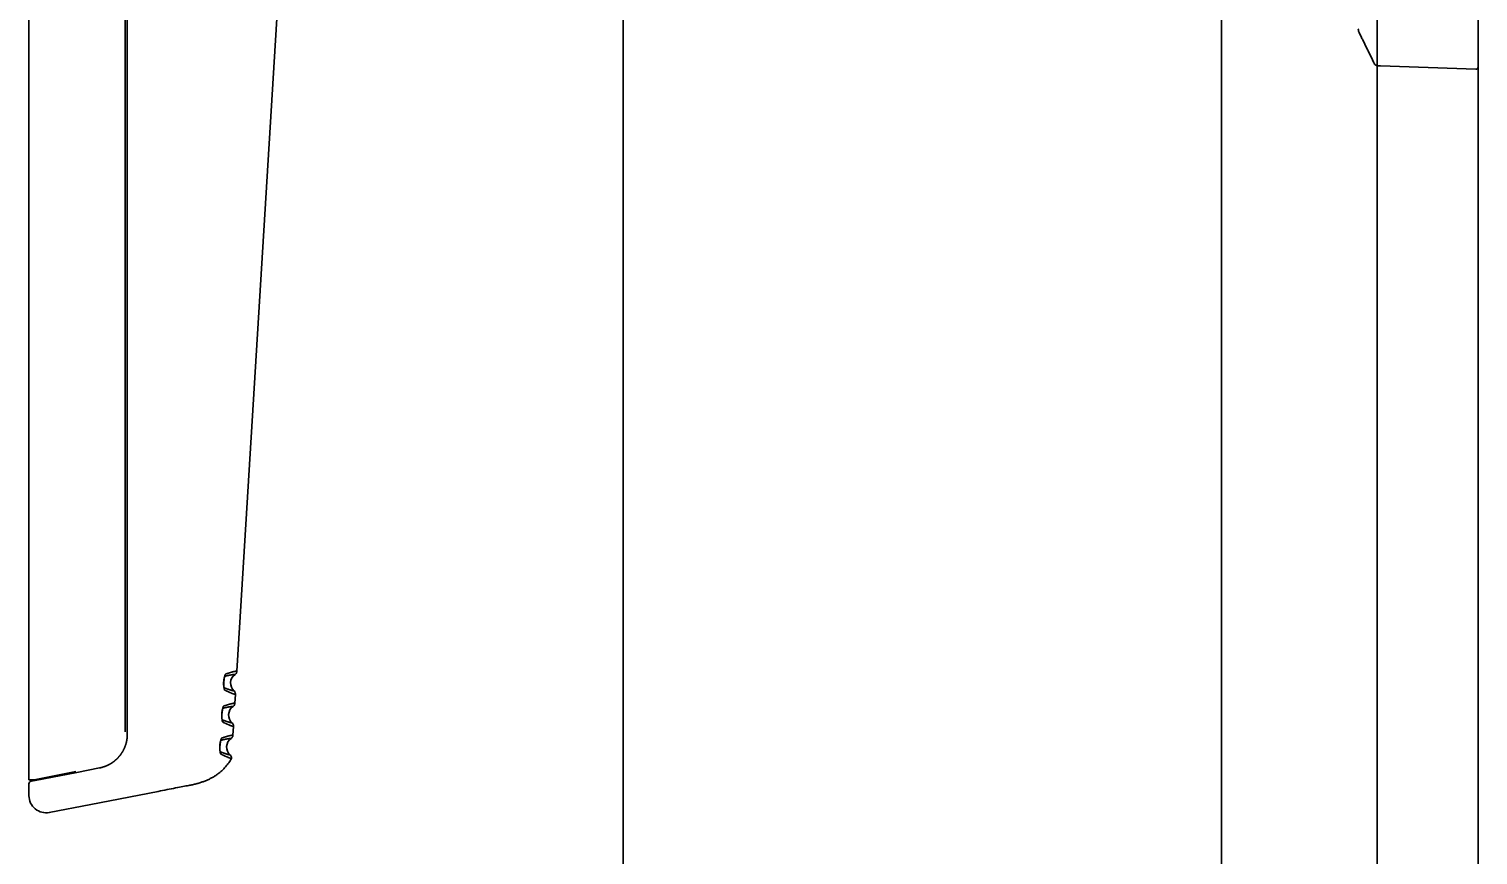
# Model space of a CAD drawing. Header units: inches. Extents: x 786 to 5755, y 618 to 5453.
# Drawn here: x 1896.2 to 2065.7, y 3226.7 to 3323.3 of the extents above; entities that cross this region are included whole.
import ezdxf

# ---------------------------------------------------------------- set-up
doc = ezdxf.new("R2010")
doc.units = ezdxf.units.IN
doc.layers.add('1', color=7, linetype='Continuous', true_color=0xffffff)

msp = doc.modelspace()

# ---------------------------------------------------------------- linework, layer by layer
at = {"layer": '1', "color": 7, "linetype": 'Continuous', "lineweight": 35}
for p, q in [((1965.72, 2811.65), (1965.72, 3926.16)), ((2035.72, 2811.65), (2035.72, 3926.16)), ((2065.72, 2767.25), (2065.72, 3912.86)), ((2053.92, 3881.66), (2053.92, 3221.73)), ((1896.22, 3235.45), (1896.22, 3411.15)), ((1907.47, 3405.51), (1907.47, 3241.09)), ((1907.49, 3405.51), (1907.49, 3241.09)), ((1907.72, 3405.25), (1907.72, 3240.78)), ((1920.54, 3248.17), (1926.14, 3339.83)), ((2065.46, 3318.58), (2054.3, 3318.97)), ((1920.31, 3244.43), (1920.37, 3245.45)), ((1920.08, 3240.68), (1920.14, 3241.71)), ((1901.7, 3236.42), (1896.81, 3235.45)), ((1896.95, 3235.39), (1901.81, 3236.33)), ((1904.48, 3236.85), (1901.81, 3236.33)), ((1896.22, 3235.45), (1896.81, 3235.45)), ((1896.22, 3235), (1896.22, 3233.6)), ((1896.95, 3235.39), (1896.46, 3235.3)), ((1911.32, 3234.11), (1903.46, 3232.58)), ((1903.46, 3232.58), (1898.6, 3231.64))]:
    msp.add_line(p, q, dxfattribs=at)
for centre, radius, start, end in [((2054.04, 3319.47), 0.5, 206.1336, 268), ((2065.47, 3318.83), 0.25, 268, 0), ((1921.05, 3246.77), 1.25, 125.4793, 227.4932), ((1920.82, 3243.03), 1.25, 125.4793, 227.4932), ((1920.59, 3239.29), 1.25, 125.4793, 227.4932), ((1896.52, 3235), 0.3, 101, 180), ((1898.22, 3233.6), 2, 180, 281)]:
    msp.add_arc(centre, radius, start, end, dxfattribs=at)
for points, degree in [([(2051.72, 3323.28), (2051.71, 3323.04), (2051.84, 3322.84)], 2), ([(2051.81, 3322.87), (2052.7, 3321.05), (2053.6, 3319.23)], 2), ([(1915.35, 3234.89), (1918.57, 3235.57), (1919.91, 3237.96)], 2), ([(1915.35, 3234.89), (1915.24, 3234.87), (1914.94, 3234.81), (1914.25, 3234.68), (1913.39, 3234.51), (1912.38, 3234.32), (1911.68, 3234.18), (1911.32, 3234.11)], 3)]:
    msp.add_open_spline(points, degree=degree, dxfattribs=at)
for points, knots in [([(2054.3, 3318.97), (2054.25, 3318.97), (2054.21, 3318.97), (2054.07, 3318.97), (2054.02, 3318.97), (2054.02, 3318.97)], [0, 0, 0, 0, 0.241525, 0.241525, 1, 1, 1, 1]), ([(1919.25, 3247.84), (1919.25, 3247.84), (1919.24, 3247.84), (1919.24, 3247.84), (1919.24, 3247.84), (1919.23, 3247.84), (1919.23, 3247.83), (1919.23, 3247.83), (1919.23, 3247.83), (1919.22, 3247.82), (1919.22, 3247.82), (1919.22, 3247.82), (1919.21, 3247.81), (1919.21, 3247.81), (1919.21, 3247.81), (1919.2, 3247.8), (1919.2, 3247.8), (1919.2, 3247.79), (1919.2, 3247.79), (1919.19, 3247.78), (1919.18, 3247.76), (1919.17, 3247.74), (1919.16, 3247.71), (1919.15, 3247.69), (1919.14, 3247.66), (1919.13, 3247.62), (1919.12, 3247.58), (1919.1, 3247.52), (1919.08, 3247.41), (1919.06, 3247.28), (1919.04, 3247.17), (1919.04, 3247.1), (1919.03, 3247.04), (1919.03, 3246.98), (1919.02, 3246.94), (1919.02, 3246.88), (1919.01, 3246.8), (1919.01, 3246.68), (1919.01, 3246.57), (1919.01, 3246.46), (1919.02, 3246.38), (1919.02, 3246.31), (1919.03, 3246.25), (1919.04, 3246.2), (1919.05, 3246.15), (1919.05, 3246.11), (1919.06, 3246.07), (1919.07, 3246.05), (1919.08, 3246.02), (1919.08, 3246.01), (1919.09, 3246), (1919.1, 3245.99), (1919.1, 3245.98), (1919.11, 3245.97), (1919.11, 3245.96), (1919.12, 3245.96), (1919.13, 3245.95), (1919.13, 3245.95), (1919.13, 3245.95)], [0, 0, 0, 0, 0.005436, 0.010843, 0.016224, 0.021579, 0.026909, 0.032217, 0.037502, 0.042767, 0.048013, 0.053239, 0.058449, 0.063642, 0.06882, 0.073984, 0.079134, 0.084272, 0.089399, 0.094515, 0.112726, 0.130866, 0.148959, 0.167029, 0.178431, 0.204469, 0.227274, 0.242355, 0.301657, 0.370744, 0.401155, 0.42821, 0.451917, 0.472287, 0.489333, 0.503063, 0.533121, 0.576902, 0.634503, 0.669215, 0.701872, 0.732439, 0.760898, 0.785344, 0.809729, 0.834074, 0.858412, 0.882789, 0.895773, 0.908459, 0.920854, 0.932966, 0.944802, 0.956368, 0.967667, 0.978705, 0.989482, 1, 1, 1, 1]), ([(1920.33, 3247.79), (1920.33, 3247.79), (1920.33, 3247.79), (1920.33, 3247.79), (1920.33, 3247.79), (1920.33, 3247.79), (1920.33, 3247.79), (1920.32, 3247.79), (1920.32, 3247.79), (1920.32, 3247.79), (1920.32, 3247.79), (1920.32, 3247.79), (1920.32, 3247.79), (1920.31, 3247.79), (1920.31, 3247.79), (1920.31, 3247.79), (1920.3, 3247.79), (1920.3, 3247.79), (1920.3, 3247.79), (1920.29, 3247.79), (1920.29, 3247.79), (1920.28, 3247.79), (1920.28, 3247.79), (1920.27, 3247.79), (1920.27, 3247.79), (1920.26, 3247.79), (1920.26, 3247.79), (1920.25, 3247.79), (1920.24, 3247.78), (1920.24, 3247.78), (1920.23, 3247.78), (1920.22, 3247.78), (1920.22, 3247.78), (1920.21, 3247.78), (1920.2, 3247.78), (1920.19, 3247.78), (1920.18, 3247.78), (1920.18, 3247.78), (1920.17, 3247.78), (1920.16, 3247.77), (1920.15, 3247.77), (1920.14, 3247.77), (1920.12, 3247.77), (1920.1, 3247.77), (1920.07, 3247.76), (1920.05, 3247.76), (1920.03, 3247.76), (1920, 3247.75), (1919.97, 3247.75), (1919.94, 3247.74), (1919.92, 3247.74), (1919.89, 3247.74), (1919.85, 3247.73), (1919.82, 3247.72), (1919.79, 3247.72), (1919.76, 3247.71), (1919.72, 3247.71), (1919.69, 3247.7), (1919.65, 3247.69), (1919.61, 3247.68), (1919.58, 3247.68), (1919.54, 3247.67), (1919.5, 3247.66), (1919.46, 3247.65), (1919.42, 3247.64), (1919.37, 3247.63), (1919.33, 3247.62), (1919.29, 3247.61), (1919.25, 3247.6), (1919.2, 3247.59), (1919.17, 3247.58), (1919.16, 3247.58)], [0, 0, 0, 0, 0.009914, 0.01984, 0.029779, 0.039731, 0.049695, 0.059673, 0.069662, 0.079665, 0.08968, 0.099708, 0.109748, 0.119802, 0.129868, 0.139946, 0.150037, 0.160141, 0.170258, 0.180387, 0.190529, 0.200683, 0.21085, 0.22103, 0.231222, 0.241427, 0.251645, 0.261875, 0.272118, 0.282373, 0.292641, 0.302922, 0.313215, 0.323521, 0.333839, 0.34417, 0.354514, 0.36487, 0.375239, 0.38562, 0.396014, 0.406421, 0.427901, 0.44931, 0.470645, 0.491909, 0.5131, 0.534218, 0.555264, 0.576238, 0.597139, 0.617967, 0.638724, 0.659408, 0.680019, 0.700558, 0.721025, 0.74142, 0.761743, 0.781993, 0.802171, 0.822277, 0.842311, 0.862274, 0.882164, 0.901982, 0.921729, 0.941404, 0.961008, 0.980539, 1, 1, 1, 1]), ([(1920.54, 3248.17), (1920.54, 3248.17), (1920.53, 3248.17), (1920.51, 3248.17), (1920.47, 3248.17), (1920.43, 3248.16), (1920.4, 3248.16), (1920.37, 3248.16), (1920.34, 3248.15), (1920.31, 3248.15), (1920.28, 3248.14), (1920.25, 3248.13), (1920.21, 3248.13), (1920.17, 3248.12), (1920.11, 3248.1), (1920.04, 3248.08), (1919.98, 3248.07), (1919.93, 3248.05), (1919.87, 3248.04), (1919.82, 3248.02), (1919.76, 3248), (1919.7, 3247.98), (1919.65, 3247.97), (1919.59, 3247.95), (1919.54, 3247.93), (1919.49, 3247.92), (1919.44, 3247.9), (1919.39, 3247.89), (1919.34, 3247.87), (1919.29, 3247.86), (1919.26, 3247.85), (1919.25, 3247.84)], [0, 0, 0, 0, 0.063616, 0.146789, 0.247998, 0.288909, 0.327071, 0.362475, 0.395117, 0.42499, 0.452091, 0.476419, 0.497971, 0.535514, 0.577254, 0.62319, 0.654872, 0.686334, 0.717576, 0.748599, 0.777126, 0.804516, 0.830769, 0.855887, 0.879872, 0.902723, 0.924442, 0.94503, 0.964485, 0.982809, 1, 1, 1, 1]), ([(1920.32, 3247.79), (1920.36, 3247.81), (1920.41, 3247.86), (1920.48, 3247.96), (1920.53, 3248.08), (1920.54, 3248.15), (1920.54, 3248.19)], [0, 0, 0, 0, 0.247554, 0.501069, 0.754118, 1, 1, 1, 1]), ([(1919.16, 3247.58), (1919.16, 3247.58), (1919.15, 3247.57), (1919.15, 3247.57), (1919.15, 3247.57), (1919.15, 3247.57), (1919.14, 3247.57), (1919.14, 3247.57), (1919.14, 3247.56), (1919.14, 3247.56), (1919.14, 3247.56), (1919.13, 3247.56), (1919.13, 3247.55), (1919.13, 3247.55), (1919.13, 3247.54), (1919.12, 3247.54), (1919.12, 3247.54), (1919.12, 3247.53), (1919.12, 3247.53), (1919.11, 3247.52), (1919.11, 3247.52), (1919.11, 3247.51), (1919.1, 3247.51), (1919.1, 3247.5), (1919.1, 3247.49), (1919.1, 3247.49), (1919.09, 3247.48), (1919.09, 3247.47), (1919.09, 3247.47), (1919.09, 3247.46), (1919.08, 3247.45), (1919.08, 3247.45), (1919.08, 3247.44), (1919.08, 3247.43), (1919.07, 3247.42), (1919.07, 3247.41), (1919.07, 3247.41), (1919.07, 3247.4), (1919.06, 3247.39), (1919.06, 3247.38), (1919.06, 3247.37), (1919.05, 3247.33), (1919.03, 3247.26), (1919.02, 3247.15), (1919, 3247.03), (1918.99, 3246.9), (1918.99, 3246.78), (1918.99, 3246.66), (1918.99, 3246.54), (1919, 3246.47), (1919, 3246.43), (1919.01, 3246.41), (1919.01, 3246.39), (1919.01, 3246.37), (1919.02, 3246.36), (1919.02, 3246.34), (1919.02, 3246.33), (1919.03, 3246.32), (1919.03, 3246.3), (1919.03, 3246.29), (1919.04, 3246.28), (1919.04, 3246.27), (1919.04, 3246.26), (1919.05, 3246.25), (1919.05, 3246.25), (1919.06, 3246.24), (1919.06, 3246.23), (1919.07, 3246.23), (1919.07, 3246.22), (1919.07, 3246.22), (1919.07, 3246.22)], [0, 0, 0, 0, 0.006014, 0.012012, 0.017995, 0.023965, 0.029923, 0.035871, 0.041809, 0.04774, 0.053663, 0.059582, 0.065497, 0.07141, 0.077322, 0.083234, 0.089148, 0.095065, 0.100986, 0.106913, 0.112847, 0.11879, 0.124742, 0.130704, 0.136679, 0.142667, 0.148669, 0.154687, 0.160722, 0.166774, 0.172846, 0.178937, 0.18505, 0.191185, 0.197343, 0.203525, 0.209732, 0.215965, 0.222225, 0.228513, 0.234831, 0.241177, 0.306172, 0.369923, 0.434708, 0.503216, 0.570835, 0.634921, 0.698038, 0.762347, 0.774764, 0.787076, 0.799289, 0.81141, 0.823447, 0.835409, 0.847303, 0.859138, 0.870923, 0.882667, 0.894379, 0.906069, 0.917747, 0.929423, 0.941106, 0.952808, 0.964538, 0.976307, 0.988124, 1, 1, 1, 1]), ([(1919.07, 3246.22), (1919.08, 3246.22), (1919.1, 3246.21), (1919.12, 3246.2), (1919.14, 3246.19), (1919.17, 3246.18), (1919.19, 3246.17), (1919.21, 3246.17), (1919.24, 3246.16), (1919.26, 3246.15), (1919.28, 3246.14), (1919.3, 3246.13), (1919.32, 3246.12), (1919.34, 3246.11), (1919.37, 3246.11), (1919.39, 3246.1), (1919.41, 3246.09), (1919.43, 3246.08), (1919.45, 3246.08), (1919.47, 3246.07), (1919.49, 3246.06), (1919.51, 3246.05), (1919.53, 3246.05), (1919.55, 3246.04), (1919.57, 3246.03), (1919.59, 3246.03), (1919.61, 3246.02), (1919.62, 3246.02), (1919.64, 3246.01), (1919.66, 3246), (1919.68, 3246), (1919.7, 3245.99), (1919.71, 3245.99), (1919.73, 3245.98), (1919.75, 3245.98), (1919.76, 3245.97), (1919.78, 3245.97), (1919.79, 3245.96), (1919.81, 3245.96), (1919.82, 3245.95), (1919.84, 3245.95), (1919.85, 3245.94), (1919.87, 3245.94), (1919.88, 3245.94), (1919.9, 3245.93), (1919.91, 3245.93), (1919.92, 3245.92), (1919.94, 3245.92), (1919.95, 3245.92), (1919.96, 3245.91), (1919.97, 3245.91), (1919.99, 3245.91), (1920, 3245.9), (1920.02, 3245.9), (1920.04, 3245.89), (1920.05, 3245.89), (1920.07, 3245.88), (1920.09, 3245.88), (1920.1, 3245.88), (1920.12, 3245.87), (1920.13, 3245.87), (1920.14, 3245.87), (1920.15, 3245.86), (1920.16, 3245.86), (1920.17, 3245.86), (1920.18, 3245.86), (1920.19, 3245.86), (1920.19, 3245.85), (1920.2, 3245.85), (1920.2, 3245.85), (1920.21, 3245.85), (1920.21, 3245.85), (1920.21, 3245.85), (1920.21, 3245.85), (1920.21, 3245.85)], [0, 0, 0, 0, 0.010633, 0.021283, 0.03195, 0.042635, 0.053337, 0.064056, 0.074792, 0.085546, 0.096317, 0.107105, 0.117911, 0.128734, 0.139574, 0.150432, 0.161307, 0.1722, 0.18311, 0.194037, 0.204982, 0.215944, 0.226924, 0.237921, 0.248936, 0.259968, 0.271017, 0.282084, 0.293169, 0.304271, 0.31539, 0.326527, 0.337681, 0.348853, 0.360042, 0.371249, 0.382473, 0.393715, 0.404975, 0.416252, 0.427546, 0.438858, 0.450187, 0.461534, 0.472899, 0.484281, 0.49568, 0.507097, 0.518532, 0.529984, 0.541453, 0.55294, 0.564445, 0.585465, 0.606457, 0.627421, 0.648358, 0.669267, 0.690148, 0.711001, 0.731826, 0.752623, 0.773392, 0.794134, 0.814847, 0.835532, 0.856189, 0.876818, 0.897419, 0.917992, 0.938536, 0.959052, 0.97954, 1, 1, 1, 1]), ([(1919.13, 3245.95), (1919.14, 3245.94), (1919.15, 3245.94), (1919.18, 3245.92), (1919.2, 3245.91), (1919.23, 3245.9), (1919.26, 3245.89), (1919.29, 3245.87), (1919.32, 3245.86), (1919.34, 3245.85), (1919.38, 3245.83), (1919.41, 3245.82), (1919.44, 3245.8), (1919.47, 3245.79), (1919.5, 3245.77), (1919.53, 3245.76), (1919.57, 3245.74), (1919.6, 3245.73), (1919.64, 3245.71), (1919.67, 3245.7), (1919.72, 3245.68), (1919.76, 3245.66), (1919.8, 3245.64), (1919.84, 3245.62), (1919.88, 3245.61), (1919.92, 3245.59), (1919.96, 3245.57), (1919.99, 3245.56), (1920.02, 3245.55), (1920.06, 3245.53), (1920.1, 3245.52), (1920.15, 3245.5), (1920.2, 3245.49), (1920.25, 3245.48), (1920.29, 3245.47), (1920.32, 3245.46), (1920.34, 3245.46), (1920.35, 3245.45), (1920.36, 3245.45), (1920.37, 3245.45), (1920.37, 3245.45), (1920.37, 3245.45), (1920.37, 3245.45), (1920.37, 3245.45)], [0, 0, 0, 0, 0.009664, 0.019825, 0.030484, 0.041639, 0.053291, 0.06544, 0.078086, 0.09123, 0.104871, 0.119008, 0.133643, 0.148775, 0.164403, 0.180528, 0.197148, 0.214265, 0.231877, 0.249984, 0.27514, 0.300204, 0.325175, 0.350052, 0.374834, 0.399349, 0.424084, 0.449039, 0.474212, 0.499602, 0.535236, 0.578001, 0.627884, 0.684879, 0.748984, 0.794417, 0.836578, 0.875469, 0.911095, 0.943458, 0.972557, 0.998392, 1, 1, 1, 1]), ([(1920.31, 3244.43), (1920.31, 3244.43), (1920.31, 3244.43), (1920.3, 3244.43), (1920.28, 3244.43), (1920.24, 3244.43), (1920.2, 3244.42), (1920.17, 3244.42), (1920.14, 3244.41), (1920.11, 3244.41), (1920.07, 3244.4), (1920.04, 3244.4), (1920.01, 3244.39), (1919.98, 3244.38), (1919.93, 3244.37), (1919.87, 3244.36), (1919.81, 3244.34), (1919.75, 3244.32), (1919.7, 3244.31), (1919.64, 3244.29), (1919.58, 3244.28), (1919.53, 3244.26), (1919.47, 3244.24), (1919.42, 3244.22), (1919.36, 3244.21), (1919.31, 3244.19), (1919.26, 3244.17), (1919.2, 3244.16), (1919.16, 3244.14), (1919.11, 3244.13), (1919.06, 3244.11), (1919.03, 3244.1), (1919.02, 3244.1)], [0, 0, 0, 0, 0.001602, 0.066958, 0.150086, 0.251008, 0.291907, 0.330029, 0.365374, 0.397941, 0.42773, 0.454736, 0.478959, 0.500395, 0.537842, 0.57943, 0.625165, 0.656698, 0.68802, 0.719127, 0.750018, 0.778456, 0.805755, 0.831912, 0.856927, 0.880798, 0.903526, 0.925109, 0.945548, 0.964843, 0.982993, 1, 1, 1, 1]), ([(1920.09, 3244.05), (1920.13, 3244.07), (1920.19, 3244.12), (1920.25, 3244.22), (1920.3, 3244.33), (1920.31, 3244.41), (1920.31, 3244.45)], [0, 0, 0, 0, 0.247554, 0.501069, 0.754118, 1, 1, 1, 1]), ([(1920.37, 3245.43), (1920.37, 3245.47), (1920.37, 3245.55), (1920.34, 3245.66), (1920.29, 3245.77), (1920.23, 3245.83), (1920.2, 3245.85)], [0, 0, 0, 0, 0.24588, 0.498929, 0.752444, 1, 1, 1, 1]), ([(1918.93, 3243.83), (1918.93, 3243.83), (1918.93, 3243.83), (1918.92, 3243.83), (1918.92, 3243.83), (1918.92, 3243.83), (1918.92, 3243.83), (1918.91, 3243.82), (1918.91, 3243.82), (1918.91, 3243.82), (1918.91, 3243.82), (1918.9, 3243.81), (1918.9, 3243.81), (1918.9, 3243.81), (1918.9, 3243.8), (1918.89, 3243.8), (1918.89, 3243.79), (1918.89, 3243.79), (1918.89, 3243.78), (1918.88, 3243.78), (1918.88, 3243.77), (1918.88, 3243.77), (1918.88, 3243.76), (1918.87, 3243.76), (1918.87, 3243.75), (1918.87, 3243.74), (1918.87, 3243.74), (1918.86, 3243.73), (1918.86, 3243.72), (1918.86, 3243.72), (1918.86, 3243.71), (1918.85, 3243.7), (1918.85, 3243.69), (1918.85, 3243.69), (1918.85, 3243.68), (1918.84, 3243.67), (1918.84, 3243.66), (1918.84, 3243.65), (1918.84, 3243.65), (1918.83, 3243.64), (1918.83, 3243.63), (1918.82, 3243.59), (1918.81, 3243.52), (1918.79, 3243.41), (1918.77, 3243.28), (1918.76, 3243.16), (1918.76, 3243.03), (1918.76, 3242.91), (1918.76, 3242.8), (1918.77, 3242.73), (1918.78, 3242.68), (1918.78, 3242.66), (1918.78, 3242.65), (1918.78, 3242.63), (1918.79, 3242.62), (1918.79, 3242.6), (1918.79, 3242.59), (1918.8, 3242.57), (1918.8, 3242.56), (1918.8, 3242.55), (1918.81, 3242.54), (1918.81, 3242.53), (1918.82, 3242.52), (1918.82, 3242.51), (1918.82, 3242.5), (1918.83, 3242.5), (1918.83, 3242.49), (1918.84, 3242.49), (1918.84, 3242.48), (1918.84, 3242.48), (1918.84, 3242.48)], [0, 0, 0, 0, 0.006014, 0.012012, 0.017995, 0.023965, 0.029923, 0.035871, 0.041809, 0.04774, 0.053663, 0.059582, 0.065497, 0.07141, 0.077322, 0.083234, 0.089148, 0.095065, 0.100986, 0.106913, 0.112847, 0.11879, 0.124742, 0.130704, 0.136679, 0.142667, 0.148669, 0.154687, 0.160722, 0.166774, 0.172846, 0.178937, 0.18505, 0.191185, 0.197343, 0.203525, 0.209732, 0.215965, 0.222225, 0.228513, 0.234831, 0.241177, 0.306172, 0.369923, 0.434708, 0.503216, 0.570835, 0.634921, 0.698038, 0.762347, 0.774764, 0.787076, 0.799289, 0.81141, 0.823447, 0.835409, 0.847303, 0.859138, 0.870923, 0.882667, 0.894379, 0.906069, 0.917747, 0.929423, 0.941106, 0.952808, 0.964538, 0.976307, 0.988124, 1, 1, 1, 1]), ([(1919.02, 3244.1), (1919.02, 3244.1), (1919.02, 3244.1), (1919.01, 3244.1), (1919.01, 3244.09), (1919.01, 3244.09), (1919, 3244.09), (1919, 3244.09), (1919, 3244.08), (1918.99, 3244.08), (1918.99, 3244.08), (1918.99, 3244.08), (1918.98, 3244.07), (1918.98, 3244.07), (1918.98, 3244.06), (1918.98, 3244.06), (1918.97, 3244.05), (1918.97, 3244.05), (1918.97, 3244.04), (1918.96, 3244.04), (1918.95, 3244.02), (1918.94, 3244), (1918.93, 3243.97), (1918.92, 3243.95), (1918.91, 3243.92), (1918.9, 3243.88), (1918.89, 3243.84), (1918.87, 3243.78), (1918.85, 3243.67), (1918.83, 3243.54), (1918.82, 3243.43), (1918.81, 3243.36), (1918.8, 3243.3), (1918.8, 3243.24), (1918.79, 3243.19), (1918.79, 3243.14), (1918.79, 3243.06), (1918.78, 3242.94), (1918.78, 3242.82), (1918.79, 3242.72), (1918.79, 3242.64), (1918.8, 3242.57), (1918.8, 3242.51), (1918.81, 3242.46), (1918.82, 3242.41), (1918.83, 3242.37), (1918.83, 3242.33), (1918.84, 3242.3), (1918.85, 3242.28), (1918.86, 3242.27), (1918.86, 3242.25), (1918.87, 3242.24), (1918.87, 3242.23), (1918.88, 3242.23), (1918.88, 3242.22), (1918.89, 3242.21), (1918.9, 3242.21), (1918.9, 3242.21), (1918.9, 3242.2)], [0, 0, 0, 0, 0.005436, 0.010843, 0.016224, 0.021579, 0.026909, 0.032217, 0.037502, 0.042767, 0.048013, 0.053239, 0.058449, 0.063642, 0.06882, 0.073984, 0.079134, 0.084272, 0.089399, 0.094515, 0.112726, 0.130866, 0.148959, 0.167029, 0.178431, 0.204469, 0.227274, 0.242355, 0.301657, 0.370744, 0.401155, 0.42821, 0.451917, 0.472287, 0.489333, 0.503063, 0.533121, 0.576902, 0.634503, 0.669215, 0.701872, 0.732439, 0.760898, 0.785344, 0.809729, 0.834074, 0.858412, 0.882789, 0.895773, 0.908459, 0.920854, 0.932966, 0.944802, 0.956368, 0.967667, 0.978705, 0.989482, 1, 1, 1, 1]), ([(1920.1, 3244.05), (1920.1, 3244.05), (1920.1, 3244.05), (1920.1, 3244.05), (1920.1, 3244.05), (1920.1, 3244.05), (1920.1, 3244.05), (1920.1, 3244.05), (1920.09, 3244.05), (1920.09, 3244.05), (1920.09, 3244.05), (1920.09, 3244.05), (1920.09, 3244.05), (1920.08, 3244.05), (1920.08, 3244.05), (1920.08, 3244.05), (1920.07, 3244.05), (1920.07, 3244.05), (1920.07, 3244.05), (1920.06, 3244.05), (1920.06, 3244.05), (1920.05, 3244.05), (1920.05, 3244.05), (1920.04, 3244.05), (1920.04, 3244.04), (1920.03, 3244.04), (1920.03, 3244.04), (1920.02, 3244.04), (1920.02, 3244.04), (1920.01, 3244.04), (1920, 3244.04), (1920, 3244.04), (1919.99, 3244.04), (1919.98, 3244.04), (1919.97, 3244.04), (1919.96, 3244.04), (1919.96, 3244.03), (1919.95, 3244.03), (1919.94, 3244.03), (1919.93, 3244.03), (1919.92, 3244.03), (1919.91, 3244.03), (1919.89, 3244.03), (1919.87, 3244.02), (1919.85, 3244.02), (1919.82, 3244.02), (1919.8, 3244.01), (1919.77, 3244.01), (1919.74, 3244.01), (1919.72, 3244), (1919.69, 3244), (1919.66, 3243.99), (1919.63, 3243.99), (1919.59, 3243.98), (1919.56, 3243.98), (1919.53, 3243.97), (1919.49, 3243.96), (1919.46, 3243.96), (1919.42, 3243.95), (1919.38, 3243.94), (1919.35, 3243.93), (1919.31, 3243.93), (1919.27, 3243.92), (1919.23, 3243.91), (1919.19, 3243.9), (1919.15, 3243.89), (1919.1, 3243.88), (1919.06, 3243.87), (1919.02, 3243.86), (1918.97, 3243.85), (1918.94, 3243.84), (1918.93, 3243.83)], [0, 0, 0, 0, 0.009915, 0.019843, 0.029783, 0.039737, 0.049702, 0.059681, 0.069672, 0.079675, 0.089691, 0.09972, 0.109762, 0.119816, 0.129882, 0.139961, 0.150053, 0.160158, 0.170275, 0.180404, 0.190546, 0.200701, 0.210868, 0.221048, 0.231241, 0.241446, 0.251663, 0.261894, 0.272136, 0.282391, 0.292659, 0.30294, 0.313232, 0.323538, 0.333856, 0.344186, 0.354529, 0.364885, 0.375253, 0.385633, 0.396026, 0.406432, 0.427893, 0.449284, 0.470603, 0.491852, 0.513029, 0.534135, 0.55517, 0.576133, 0.597026, 0.617848, 0.638598, 0.659278, 0.679887, 0.700424, 0.720891, 0.741286, 0.761611, 0.781865, 0.802048, 0.822161, 0.842203, 0.862174, 0.882074, 0.901904, 0.921664, 0.941353, 0.960972, 0.980521, 1, 1, 1, 1]), ([(1918.84, 3242.48), (1918.85, 3242.48), (1918.87, 3242.47), (1918.89, 3242.46), (1918.91, 3242.45), (1918.94, 3242.44), (1918.96, 3242.43), (1918.98, 3242.42), (1919.01, 3242.41), (1919.03, 3242.4), (1919.05, 3242.4), (1919.07, 3242.39), (1919.09, 3242.38), (1919.12, 3242.37), (1919.14, 3242.36), (1919.16, 3242.36), (1919.18, 3242.35), (1919.2, 3242.34), (1919.22, 3242.33), (1919.24, 3242.33), (1919.26, 3242.32), (1919.28, 3242.31), (1919.3, 3242.3), (1919.32, 3242.3), (1919.34, 3242.29), (1919.36, 3242.29), (1919.38, 3242.28), (1919.39, 3242.27), (1919.41, 3242.27), (1919.43, 3242.26), (1919.45, 3242.26), (1919.47, 3242.25), (1919.48, 3242.24), (1919.5, 3242.24), (1919.52, 3242.23), (1919.53, 3242.23), (1919.55, 3242.22), (1919.56, 3242.22), (1919.58, 3242.21), (1919.6, 3242.21), (1919.61, 3242.2), (1919.63, 3242.2), (1919.64, 3242.2), (1919.65, 3242.19), (1919.67, 3242.19), (1919.68, 3242.18), (1919.69, 3242.18), (1919.71, 3242.18), (1919.72, 3242.17), (1919.73, 3242.17), (1919.74, 3242.17), (1919.76, 3242.16), (1919.77, 3242.16), (1919.79, 3242.16), (1919.81, 3242.15), (1919.83, 3242.15), (1919.84, 3242.14), (1919.86, 3242.14), (1919.87, 3242.13), (1919.89, 3242.13), (1919.9, 3242.13), (1919.91, 3242.12), (1919.92, 3242.12), (1919.93, 3242.12), (1919.94, 3242.12), (1919.95, 3242.11), (1919.96, 3242.11), (1919.96, 3242.11), (1919.97, 3242.11), (1919.97, 3242.11), (1919.98, 3242.11), (1919.98, 3242.11), (1919.98, 3242.11), (1919.98, 3242.11), (1919.98, 3242.11)], [0, 0, 0, 0, 0.010623, 0.021263, 0.031921, 0.042596, 0.05329, 0.064001, 0.074729, 0.085476, 0.09624, 0.107021, 0.117821, 0.128638, 0.139473, 0.150326, 0.161197, 0.172085, 0.182992, 0.193916, 0.204858, 0.215817, 0.226795, 0.23779, 0.248804, 0.259835, 0.270884, 0.281951, 0.293035, 0.304138, 0.315259, 0.326397, 0.337553, 0.348727, 0.35992, 0.37113, 0.382357, 0.393603, 0.404867, 0.416149, 0.427448, 0.438766, 0.450101, 0.461454, 0.472826, 0.484215, 0.495622, 0.507047, 0.51849, 0.529951, 0.54143, 0.552926, 0.564441, 0.585467, 0.606465, 0.627434, 0.648375, 0.669288, 0.690172, 0.711027, 0.731855, 0.752653, 0.773423, 0.794165, 0.814877, 0.835562, 0.856217, 0.876844, 0.897442, 0.918011, 0.938552, 0.959063, 0.979546, 1, 1, 1, 1]), ([(1918.9, 3242.23), (1918.9, 3242.27), (1918.9, 3242.36), (1918.87, 3242.44), (1918.84, 3242.48)], [0, 0, 0, 0, 0.432011, 1, 1, 1, 1]), ([(1918.9, 3242.2), (1918.91, 3242.2), (1918.93, 3242.19), (1918.95, 3242.18), (1918.98, 3242.17), (1919, 3242.16), (1919.03, 3242.14), (1919.06, 3242.13), (1919.09, 3242.12), (1919.12, 3242.1), (1919.15, 3242.09), (1919.18, 3242.07), (1919.21, 3242.06), (1919.24, 3242.04), (1919.28, 3242.03), (1919.31, 3242.02), (1919.34, 3242), (1919.38, 3241.98), (1919.41, 3241.97), (1919.45, 3241.95), (1919.49, 3241.93), (1919.53, 3241.91), (1919.58, 3241.9), (1919.62, 3241.88), (1919.66, 3241.86), (1919.69, 3241.85), (1919.73, 3241.83), (1919.76, 3241.82), (1919.8, 3241.8), (1919.83, 3241.79), (1919.88, 3241.78), (1919.92, 3241.76), (1919.97, 3241.75), (1920.02, 3241.73), (1920.06, 3241.72), (1920.09, 3241.72), (1920.11, 3241.71), (1920.12, 3241.71), (1920.13, 3241.71), (1920.14, 3241.71), (1920.14, 3241.71), (1920.14, 3241.71), (1920.14, 3241.71)], [0, 0, 0, 0, 0.009776, 0.020045, 0.030807, 0.042062, 0.05381, 0.06605, 0.078784, 0.092011, 0.10573, 0.119942, 0.134648, 0.149847, 0.165539, 0.181725, 0.198405, 0.215579, 0.233249, 0.251413, 0.276691, 0.301871, 0.326953, 0.351937, 0.376823, 0.401401, 0.426212, 0.451256, 0.476534, 0.502044, 0.537862, 0.580782, 0.630794, 0.687881, 0.752015, 0.797607, 0.839875, 0.878828, 0.914472, 0.946815, 0.975861, 1, 1, 1, 1]), ([(1920.14, 3241.69), (1920.14, 3241.73), (1920.14, 3241.8), (1920.11, 3241.92), (1920.06, 3242.03), (1920.01, 3242.08), (1919.98, 3242.11)], [0, 0, 0, 0, 0.24588, 0.498929, 0.752444, 1, 1, 1, 1]), ([(1904.48, 3236.85), (1904.49, 3236.86), (1904.52, 3236.86), (1904.55, 3236.87), (1904.58, 3236.87), (1904.61, 3236.88), (1904.64, 3236.89), (1904.68, 3236.9), (1904.71, 3236.91), (1904.74, 3236.91), (1904.77, 3236.92), (1904.8, 3236.93), (1904.83, 3236.94), (1904.86, 3236.95), (1904.89, 3236.96), (1904.93, 3236.97), (1904.96, 3236.98), (1904.99, 3236.99), (1905.02, 3237), (1905.05, 3237.01), (1905.08, 3237.02), (1905.11, 3237.03), (1905.14, 3237.04), (1905.17, 3237.05), (1905.2, 3237.06), (1905.23, 3237.08), (1905.26, 3237.09), (1905.28, 3237.1), (1905.31, 3237.11), (1905.34, 3237.12), (1905.37, 3237.14), (1905.4, 3237.15), (1905.43, 3237.16), (1905.46, 3237.18), (1905.48, 3237.19), (1905.51, 3237.21), (1905.54, 3237.22), (1905.57, 3237.23), (1905.59, 3237.25), (1905.62, 3237.26), (1905.65, 3237.28), (1905.68, 3237.29), (1905.7, 3237.31), (1905.73, 3237.32), (1905.76, 3237.34), (1905.78, 3237.35), (1905.81, 3237.37), (1905.83, 3237.39), (1905.86, 3237.4), (1905.89, 3237.42), (1905.91, 3237.43), (1905.94, 3237.45), (1905.96, 3237.47), (1905.99, 3237.49), (1906.01, 3237.5), (1906.04, 3237.52), (1906.06, 3237.54), (1906.08, 3237.56), (1906.11, 3237.57), (1906.13, 3237.59), (1906.16, 3237.61), (1906.18, 3237.63), (1906.2, 3237.65), (1906.23, 3237.66), (1906.25, 3237.68), (1906.27, 3237.7), (1906.29, 3237.72), (1906.32, 3237.74), (1906.34, 3237.76), (1906.36, 3237.78), (1906.38, 3237.8), (1906.41, 3237.82), (1906.43, 3237.84), (1906.45, 3237.86), (1906.47, 3237.88), (1906.49, 3237.9), (1906.51, 3237.92), (1906.53, 3237.94), (1906.55, 3237.96), (1906.57, 3237.98), (1906.59, 3238), (1906.61, 3238.02), (1906.63, 3238.04), (1906.65, 3238.06), (1906.67, 3238.08), (1906.69, 3238.1), (1906.71, 3238.12), (1906.73, 3238.14), (1906.75, 3238.17), (1906.76, 3238.19), (1906.78, 3238.21), (1906.8, 3238.23), (1906.82, 3238.25), (1906.84, 3238.27), (1906.85, 3238.3), (1906.87, 3238.32), (1906.89, 3238.34), (1906.91, 3238.36), (1906.92, 3238.38), (1906.94, 3238.41), (1906.95, 3238.43), (1906.97, 3238.45), (1906.99, 3238.47), (1907, 3238.5), (1907.02, 3238.52), (1907.03, 3238.54), (1907.05, 3238.56), (1907.06, 3238.59), (1907.08, 3238.61), (1907.09, 3238.63), (1907.11, 3238.66), (1907.12, 3238.68), (1907.14, 3238.7), (1907.15, 3238.72), (1907.16, 3238.75), (1907.18, 3238.77), (1907.19, 3238.79), (1907.2, 3238.82), (1907.22, 3238.84), (1907.23, 3238.86), (1907.24, 3238.89), (1907.26, 3238.91), (1907.27, 3238.93), (1907.28, 3238.96), (1907.29, 3238.98), (1907.3, 3239), (1907.32, 3239.03), (1907.33, 3239.05), (1907.34, 3239.08), (1907.35, 3239.1), (1907.36, 3239.12), (1907.37, 3239.15), (1907.38, 3239.17), (1907.39, 3239.19), (1907.4, 3239.22), (1907.41, 3239.24), (1907.42, 3239.26), (1907.43, 3239.29), (1907.44, 3239.31), (1907.45, 3239.34), (1907.46, 3239.36), (1907.47, 3239.38), (1907.48, 3239.41), (1907.49, 3239.43), (1907.49, 3239.46), (1907.5, 3239.48), (1907.51, 3239.5), (1907.52, 3239.53), (1907.53, 3239.55), (1907.53, 3239.57), (1907.54, 3239.6), (1907.55, 3239.62), (1907.56, 3239.65), (1907.56, 3239.67), (1907.57, 3239.69), (1907.58, 3239.72), (1907.58, 3239.74), (1907.59, 3239.76), (1907.59, 3239.79), (1907.6, 3239.81), (1907.61, 3239.84), (1907.61, 3239.86), (1907.62, 3239.88), (1907.62, 3239.91), (1907.63, 3239.93), (1907.63, 3239.95), (1907.64, 3239.98), (1907.64, 3240), (1907.65, 3240.02), (1907.65, 3240.05), (1907.66, 3240.07), (1907.66, 3240.1), (1907.66, 3240.12), (1907.67, 3240.14), (1907.67, 3240.17), (1907.68, 3240.19), (1907.68, 3240.21), (1907.68, 3240.24), (1907.69, 3240.26), (1907.69, 3240.28), (1907.69, 3240.3), (1907.69, 3240.33), (1907.7, 3240.35), (1907.7, 3240.37), (1907.7, 3240.4), (1907.7, 3240.42), (1907.71, 3240.44), (1907.71, 3240.47), (1907.71, 3240.49), (1907.71, 3240.51), (1907.71, 3240.53), (1907.71, 3240.56), (1907.71, 3240.58), (1907.72, 3240.6), (1907.72, 3240.62), (1907.72, 3240.65), (1907.72, 3240.67), (1907.72, 3240.69), (1907.72, 3240.71), (1907.72, 3240.74), (1907.72, 3240.76), (1907.72, 3240.77), (1907.72, 3240.78)], [0, 0, 0, 0, 0.005975, 0.01194, 0.017896, 0.023841, 0.029777, 0.035703, 0.041619, 0.047525, 0.053422, 0.059309, 0.065186, 0.071053, 0.07691, 0.082758, 0.088595, 0.094423, 0.100242, 0.10605, 0.111848, 0.117637, 0.123416, 0.129185, 0.134945, 0.140694, 0.146434, 0.152164, 0.157884, 0.163594, 0.169295, 0.174985, 0.180666, 0.186337, 0.191999, 0.19765, 0.203292, 0.208924, 0.214546, 0.220158, 0.225761, 0.231353, 0.236936, 0.242509, 0.248073, 0.253626, 0.25917, 0.264704, 0.270228, 0.275742, 0.281247, 0.286741, 0.292226, 0.297701, 0.303166, 0.308622, 0.314068, 0.319504, 0.32493, 0.330346, 0.335752, 0.341149, 0.346536, 0.351913, 0.35728, 0.362638, 0.367986, 0.373323, 0.378651, 0.38397, 0.389278, 0.394577, 0.399866, 0.405145, 0.410414, 0.415674, 0.420923, 0.426163, 0.431393, 0.436614, 0.441824, 0.447025, 0.452216, 0.457397, 0.462568, 0.46773, 0.472881, 0.478023, 0.483155, 0.488278, 0.49339, 0.498493, 0.503586, 0.508669, 0.513742, 0.518806, 0.52386, 0.528904, 0.533938, 0.538962, 0.543977, 0.548981, 0.553976, 0.558961, 0.563937, 0.568902, 0.573858, 0.578804, 0.58374, 0.588667, 0.593583, 0.59849, 0.603387, 0.608274, 0.613152, 0.618019, 0.622877, 0.627725, 0.632563, 0.637392, 0.64221, 0.647019, 0.651818, 0.656607, 0.661387, 0.666156, 0.670916, 0.675666, 0.680407, 0.685137, 0.689858, 0.694569, 0.69927, 0.703961, 0.708643, 0.713314, 0.717976, 0.722628, 0.727271, 0.731903, 0.736526, 0.741139, 0.745742, 0.750335, 0.754919, 0.759493, 0.764057, 0.768611, 0.773155, 0.77769, 0.782215, 0.78673, 0.791235, 0.795731, 0.800216, 0.804692, 0.809158, 0.813614, 0.818061, 0.822498, 0.826925, 0.831342, 0.835749, 0.840147, 0.844534, 0.848912, 0.85328, 0.857639, 0.861987, 0.866326, 0.870655, 0.874974, 0.879284, 0.883584, 0.887873, 0.892154, 0.896424, 0.900684, 0.904935, 0.909176, 0.913407, 0.917628, 0.92184, 0.926042, 0.930234, 0.934416, 0.938588, 0.942751, 0.946904, 0.951047, 0.95518, 0.959303, 0.963417, 0.967521, 0.971615, 0.9757, 0.979774, 0.983839, 0.987894, 0.991939, 0.995974, 1, 1, 1, 1]), ([(1918.7, 3240.09), (1918.7, 3240.09), (1918.7, 3240.09), (1918.69, 3240.09), (1918.69, 3240.09), (1918.69, 3240.08), (1918.69, 3240.08), (1918.68, 3240.08), (1918.68, 3240.08), (1918.68, 3240.08), (1918.68, 3240.07), (1918.67, 3240.07), (1918.67, 3240.07), (1918.67, 3240.06), (1918.67, 3240.06), (1918.66, 3240.05), (1918.66, 3240.05), (1918.66, 3240.05), (1918.66, 3240.04), (1918.65, 3240.04), (1918.65, 3240.03), (1918.65, 3240.03), (1918.65, 3240.02), (1918.64, 3240.01), (1918.64, 3240.01), (1918.64, 3240), (1918.64, 3239.99), (1918.63, 3239.99), (1918.63, 3239.98), (1918.63, 3239.97), (1918.63, 3239.97), (1918.62, 3239.96), (1918.62, 3239.95), (1918.62, 3239.94), (1918.62, 3239.94), (1918.61, 3239.93), (1918.61, 3239.92), (1918.61, 3239.91), (1918.61, 3239.9), (1918.6, 3239.89), (1918.6, 3239.88), (1918.59, 3239.85), (1918.58, 3239.77), (1918.56, 3239.66), (1918.54, 3239.54), (1918.53, 3239.42), (1918.53, 3239.29), (1918.53, 3239.17), (1918.53, 3239.06), (1918.54, 3238.98), (1918.55, 3238.94), (1918.55, 3238.92), (1918.55, 3238.9), (1918.55, 3238.89), (1918.56, 3238.87), (1918.56, 3238.86), (1918.56, 3238.84), (1918.57, 3238.83), (1918.57, 3238.82), (1918.58, 3238.81), (1918.58, 3238.79), (1918.58, 3238.78), (1918.59, 3238.78), (1918.59, 3238.77), (1918.59, 3238.76), (1918.6, 3238.75), (1918.6, 3238.75), (1918.61, 3238.74), (1918.61, 3238.74), (1918.61, 3238.74), (1918.62, 3238.74)], [0, 0, 0, 0, 0.006014, 0.012012, 0.017995, 0.023965, 0.029923, 0.035871, 0.041809, 0.04774, 0.053663, 0.059582, 0.065497, 0.07141, 0.077322, 0.083234, 0.089148, 0.095065, 0.100986, 0.106913, 0.112847, 0.11879, 0.124742, 0.130704, 0.136679, 0.142667, 0.148669, 0.154687, 0.160722, 0.166774, 0.172846, 0.178937, 0.18505, 0.191185, 0.197343, 0.203525, 0.209732, 0.215965, 0.222225, 0.228513, 0.234831, 0.241177, 0.306172, 0.369923, 0.434708, 0.503216, 0.570835, 0.634921, 0.698038, 0.762347, 0.774764, 0.787076, 0.799289, 0.81141, 0.823447, 0.835409, 0.847303, 0.859138, 0.870923, 0.882667, 0.894379, 0.906069, 0.917747, 0.929423, 0.941106, 0.952808, 0.964538, 0.976307, 0.988124, 1, 1, 1, 1]), ([(1918.79, 3240.36), (1918.79, 3240.36), (1918.79, 3240.35), (1918.78, 3240.35), (1918.78, 3240.35), (1918.78, 3240.35), (1918.77, 3240.35), (1918.77, 3240.34), (1918.77, 3240.34), (1918.76, 3240.34), (1918.76, 3240.34), (1918.76, 3240.33), (1918.76, 3240.33), (1918.75, 3240.32), (1918.75, 3240.32), (1918.75, 3240.32), (1918.74, 3240.31), (1918.74, 3240.31), (1918.74, 3240.3), (1918.73, 3240.29), (1918.72, 3240.28), (1918.71, 3240.25), (1918.7, 3240.23), (1918.69, 3240.2), (1918.68, 3240.17), (1918.67, 3240.14), (1918.66, 3240.1), (1918.64, 3240.03), (1918.62, 3239.93), (1918.6, 3239.8), (1918.59, 3239.69), (1918.58, 3239.62), (1918.57, 3239.55), (1918.57, 3239.5), (1918.56, 3239.45), (1918.56, 3239.4), (1918.56, 3239.32), (1918.55, 3239.2), (1918.55, 3239.08), (1918.56, 3238.97), (1918.56, 3238.9), (1918.57, 3238.83), (1918.57, 3238.77), (1918.58, 3238.71), (1918.59, 3238.67), (1918.6, 3238.63), (1918.61, 3238.59), (1918.61, 3238.56), (1918.62, 3238.54), (1918.63, 3238.52), (1918.63, 3238.51), (1918.64, 3238.5), (1918.64, 3238.49), (1918.65, 3238.48), (1918.66, 3238.48), (1918.66, 3238.47), (1918.67, 3238.46), (1918.67, 3238.46), (1918.67, 3238.46)], [0, 0, 0, 0, 0.005436, 0.010843, 0.016224, 0.021579, 0.026909, 0.032217, 0.037502, 0.042767, 0.048013, 0.053239, 0.058449, 0.063642, 0.06882, 0.073984, 0.079134, 0.084272, 0.089399, 0.094515, 0.112726, 0.130866, 0.148959, 0.167029, 0.178431, 0.204469, 0.227274, 0.242355, 0.301657, 0.370744, 0.401155, 0.42821, 0.451917, 0.472287, 0.489333, 0.503063, 0.533121, 0.576902, 0.634503, 0.669215, 0.701872, 0.732439, 0.760898, 0.785344, 0.809729, 0.834074, 0.858412, 0.882789, 0.895773, 0.908459, 0.920854, 0.932966, 0.944802, 0.956368, 0.967667, 0.978705, 0.989482, 1, 1, 1, 1]), ([(1919.87, 3240.31), (1919.87, 3240.31), (1919.87, 3240.31), (1919.87, 3240.31), (1919.87, 3240.31), (1919.87, 3240.31), (1919.87, 3240.31), (1919.87, 3240.31), (1919.86, 3240.31), (1919.86, 3240.31), (1919.86, 3240.31), (1919.86, 3240.31), (1919.86, 3240.31), (1919.85, 3240.31), (1919.85, 3240.31), (1919.85, 3240.31), (1919.85, 3240.31), (1919.84, 3240.3), (1919.84, 3240.3), (1919.83, 3240.3), (1919.83, 3240.3), (1919.83, 3240.3), (1919.82, 3240.3), (1919.82, 3240.3), (1919.81, 3240.3), (1919.8, 3240.3), (1919.8, 3240.3), (1919.79, 3240.3), (1919.79, 3240.3), (1919.78, 3240.3), (1919.77, 3240.3), (1919.77, 3240.3), (1919.76, 3240.3), (1919.75, 3240.29), (1919.74, 3240.29), (1919.74, 3240.29), (1919.73, 3240.29), (1919.72, 3240.29), (1919.71, 3240.29), (1919.7, 3240.29), (1919.69, 3240.29), (1919.68, 3240.29), (1919.66, 3240.28), (1919.64, 3240.28), (1919.62, 3240.28), (1919.59, 3240.27), (1919.57, 3240.27), (1919.54, 3240.27), (1919.51, 3240.26), (1919.49, 3240.26), (1919.46, 3240.25), (1919.43, 3240.25), (1919.4, 3240.24), (1919.37, 3240.24), (1919.33, 3240.23), (1919.3, 3240.23), (1919.26, 3240.22), (1919.23, 3240.21), (1919.19, 3240.21), (1919.16, 3240.2), (1919.12, 3240.19), (1919.08, 3240.18), (1919.04, 3240.17), (1919, 3240.16), (1918.96, 3240.16), (1918.92, 3240.15), (1918.87, 3240.14), (1918.83, 3240.12), (1918.79, 3240.11), (1918.74, 3240.1), (1918.71, 3240.09), (1918.7, 3240.09)], [0, 0, 0, 0, 0.009915, 0.019843, 0.029783, 0.039737, 0.049702, 0.059681, 0.069672, 0.079675, 0.089691, 0.09972, 0.109762, 0.119816, 0.129882, 0.139961, 0.150053, 0.160158, 0.170275, 0.180404, 0.190546, 0.200701, 0.210868, 0.221048, 0.231241, 0.241446, 0.251663, 0.261894, 0.272136, 0.282391, 0.292659, 0.30294, 0.313232, 0.323538, 0.333856, 0.344186, 0.354529, 0.364885, 0.375253, 0.385633, 0.396026, 0.406432, 0.427893, 0.449284, 0.470603, 0.491852, 0.513029, 0.534135, 0.55517, 0.576133, 0.597026, 0.617848, 0.638598, 0.659278, 0.679887, 0.700424, 0.720891, 0.741286, 0.761611, 0.781865, 0.802048, 0.822161, 0.842203, 0.862174, 0.882074, 0.901904, 0.921664, 0.941353, 0.960972, 0.980521, 1, 1, 1, 1]), ([(1920.08, 3240.68), (1920.08, 3240.68), (1920.08, 3240.68), (1920.07, 3240.68), (1920.05, 3240.68), (1920.01, 3240.68), (1919.97, 3240.68), (1919.94, 3240.67), (1919.91, 3240.67), (1919.88, 3240.66), (1919.84, 3240.66), (1919.81, 3240.65), (1919.79, 3240.65), (1919.75, 3240.64), (1919.71, 3240.63), (1919.65, 3240.61), (1919.58, 3240.6), (1919.52, 3240.58), (1919.47, 3240.57), (1919.41, 3240.55), (1919.36, 3240.53), (1919.3, 3240.51), (1919.24, 3240.5), (1919.19, 3240.48), (1919.13, 3240.46), (1919.08, 3240.45), (1919.03, 3240.43), (1918.98, 3240.42), (1918.93, 3240.4), (1918.88, 3240.38), (1918.83, 3240.37), (1918.8, 3240.36), (1918.79, 3240.36)], [0, 0, 0, 0, 0.001602, 0.066958, 0.150086, 0.251008, 0.291907, 0.330029, 0.365374, 0.397941, 0.42773, 0.454736, 0.478959, 0.500395, 0.537842, 0.57943, 0.625165, 0.656698, 0.68802, 0.719127, 0.750018, 0.778456, 0.805755, 0.831912, 0.856927, 0.880798, 0.903526, 0.925109, 0.945548, 0.964843, 0.982993, 1, 1, 1, 1]), ([(1919.87, 3240.3), (1919.9, 3240.33), (1919.96, 3240.38), (1920.03, 3240.48), (1920.07, 3240.59), (1920.08, 3240.67), (1920.08, 3240.71)], [0, 0, 0, 0, 0.247554, 0.501069, 0.754118, 1, 1, 1, 1]), ([(1918.62, 3238.74), (1918.62, 3238.73), (1918.64, 3238.73), (1918.66, 3238.72), (1918.69, 3238.71), (1918.71, 3238.7), (1918.73, 3238.69), (1918.75, 3238.68), (1918.78, 3238.67), (1918.8, 3238.66), (1918.82, 3238.65), (1918.84, 3238.64), (1918.87, 3238.64), (1918.89, 3238.63), (1918.91, 3238.62), (1918.93, 3238.61), (1918.95, 3238.6), (1918.97, 3238.6), (1918.99, 3238.59), (1919.01, 3238.58), (1919.03, 3238.58), (1919.05, 3238.57), (1919.07, 3238.56), (1919.09, 3238.56), (1919.11, 3238.55), (1919.13, 3238.54), (1919.15, 3238.54), (1919.17, 3238.53), (1919.18, 3238.52), (1919.2, 3238.52), (1919.22, 3238.51), (1919.24, 3238.51), (1919.25, 3238.5), (1919.27, 3238.5), (1919.29, 3238.49), (1919.3, 3238.49), (1919.32, 3238.48), (1919.34, 3238.48), (1919.35, 3238.47), (1919.37, 3238.47), (1919.38, 3238.46), (1919.4, 3238.46), (1919.41, 3238.45), (1919.43, 3238.45), (1919.44, 3238.45), (1919.45, 3238.44), (1919.47, 3238.44), (1919.48, 3238.43), (1919.49, 3238.43), (1919.5, 3238.43), (1919.52, 3238.42), (1919.53, 3238.42), (1919.54, 3238.42), (1919.56, 3238.41), (1919.58, 3238.41), (1919.6, 3238.4), (1919.61, 3238.4), (1919.63, 3238.39), (1919.64, 3238.39), (1919.66, 3238.39), (1919.67, 3238.38), (1919.68, 3238.38), (1919.7, 3238.38), (1919.71, 3238.38), (1919.71, 3238.37), (1919.72, 3238.37), (1919.73, 3238.37), (1919.74, 3238.37), (1919.74, 3238.37), (1919.74, 3238.37), (1919.75, 3238.37), (1919.75, 3238.37), (1919.75, 3238.37), (1919.75, 3238.37), (1919.75, 3238.37)], [0, 0, 0, 0, 0.010623, 0.021263, 0.031921, 0.042596, 0.05329, 0.064001, 0.074729, 0.085476, 0.09624, 0.107021, 0.117821, 0.128638, 0.139473, 0.150326, 0.161197, 0.172085, 0.182992, 0.193916, 0.204858, 0.215817, 0.226795, 0.23779, 0.248804, 0.259835, 0.270884, 0.281951, 0.293035, 0.304138, 0.315259, 0.326397, 0.337553, 0.348727, 0.35992, 0.37113, 0.382357, 0.393603, 0.404867, 0.416149, 0.427448, 0.438766, 0.450101, 0.461454, 0.472826, 0.484215, 0.495622, 0.507047, 0.51849, 0.529951, 0.54143, 0.552926, 0.564441, 0.585467, 0.606465, 0.627434, 0.648375, 0.669288, 0.690172, 0.711027, 0.731855, 0.752653, 0.773423, 0.794165, 0.814877, 0.835562, 0.856217, 0.876844, 0.897442, 0.918011, 0.938552, 0.959063, 0.979546, 1, 1, 1, 1]), ([(1918.67, 3238.49), (1918.68, 3238.53), (1918.67, 3238.61), (1918.64, 3238.69), (1918.62, 3238.74)], [0, 0, 0, 0, 0.432011, 1, 1, 1, 1]), ([(1918.67, 3238.46), (1918.68, 3238.46), (1918.7, 3238.45), (1918.72, 3238.44), (1918.75, 3238.43), (1918.77, 3238.41), (1918.8, 3238.4), (1918.83, 3238.39), (1918.86, 3238.37), (1918.89, 3238.36), (1918.92, 3238.35), (1918.95, 3238.33), (1918.98, 3238.32), (1919.01, 3238.3), (1919.05, 3238.29), (1919.08, 3238.27), (1919.11, 3238.26), (1919.15, 3238.24), (1919.18, 3238.23), (1919.22, 3238.21), (1919.26, 3238.19), (1919.3, 3238.17), (1919.35, 3238.15), (1919.39, 3238.14), (1919.43, 3238.12), (1919.46, 3238.1), (1919.5, 3238.09), (1919.54, 3238.07), (1919.57, 3238.06), (1919.61, 3238.05), (1919.65, 3238.03), (1919.69, 3238.02), (1919.74, 3238), (1919.79, 3237.99), (1919.83, 3237.98), (1919.86, 3237.97), (1919.88, 3237.97), (1919.89, 3237.97), (1919.9, 3237.97), (1919.91, 3237.97), (1919.91, 3237.97), (1919.91, 3237.97), (1919.91, 3237.97)], [0, 0, 0, 0, 0.009776, 0.020045, 0.030807, 0.042062, 0.05381, 0.06605, 0.078784, 0.092011, 0.10573, 0.119942, 0.134648, 0.149847, 0.165539, 0.181725, 0.198405, 0.215579, 0.233249, 0.251413, 0.276691, 0.301871, 0.326953, 0.351937, 0.376823, 0.401401, 0.426212, 0.451256, 0.476534, 0.502044, 0.537862, 0.580782, 0.630794, 0.687881, 0.752015, 0.797607, 0.839875, 0.878828, 0.914472, 0.946815, 0.975861, 1, 1, 1, 1]), ([(1919.91, 3237.94), (1919.91, 3237.98), (1919.91, 3238.06), (1919.88, 3238.18), (1919.83, 3238.28), (1919.78, 3238.34), (1919.75, 3238.37)], [0, 0, 0, 0, 0.24588, 0.498929, 0.752444, 1, 1, 1, 1])]:
    msp.add_open_spline(points, degree=3, knots=knots, dxfattribs=at)

doc.saveas('drawing.dxf')
